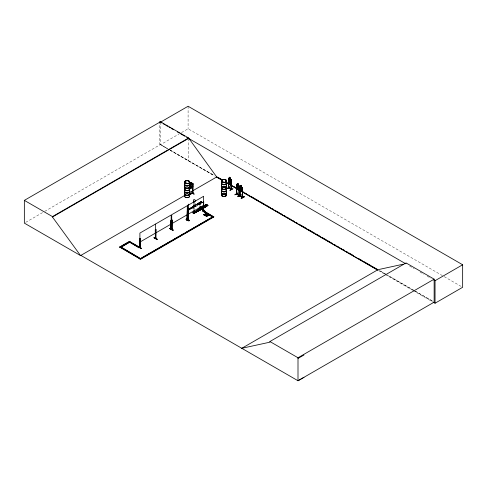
<?xml version="1.0" encoding="UTF-8"?>
<svg xmlns="http://www.w3.org/2000/svg" width="487" height="487" viewBox="0 0 487 487"><rect width="100%" height="100%" fill="white"/><g stroke="black" fill="none" stroke-linecap="round" stroke-linejoin="round"><path stroke-width="0.37" stroke-dasharray="2.44 1.83" d="M188.737 209.647L188.871 206.829A0.919 0.53 60 0 0 189.059 206.403M195.031 206.202L195.202 202.683M195.092 206.165L195.299 201.941M195.281 206.421L193.802 205.587L194.283 205.38M193.516 209.465L193.479 209.483A0.919 0.53 60 0 1 193.613 208.381L193.698 207.383M194.24 205.642C194.38 204.631 194.404 206.007 193.832 205.49M193.613 208.381L193.814 207.316M194.124 205.678L194.496 205.228M193.467 206.336L193.296 205.502L194.088 205.033L194.124 205.733L194.569 205.331L193.802 205.678M198.179 203.578L198.404 203.347M198.179 203.676L199.031 203.444L198.319 203.767M198.513 203.414L199.08 203.736L198.239 203.712M191.093 208.199L190.904 207.876L191.324 207.87M191.251 208.199L191.324 207.809M193.808 206.263L193.808 205.277L194.404 205.252M194.331 205.49L194.258 206.518L193.875 205.234L194.557 205.344M194.039 205.398L195.567 206.458L195.451 205.806L194.66 206.744L193.406 206.038L194.203 205.1M191.464 207.979L191.014 208.113M201.241 201.667L193.589 206.33L201.429 201.709L193.175 206.165L194.879 207.127L202.726 202.495L201.125 201.35C198.221 202.056 204.686 203.736 200.327 201.819M192.785 206.61L188.159 209.276M192.937 206.701L188.402 209.513M193.175 206.165L201.125 201.472L201.533 201.831L193.589 206.33M193.729 207.152L188.603 210.305M193.759 207.17L188.372 210.116M194.678 207.024L194.368 206.829L202.622 202.373M201.143 201.545L202.598 202.361L202.245 202.233M194.654 206.993L194.776 206.336L195.567 205.867M197.503 203.487C201.862 205.404 195.39 203.724 198.294 203.018L199.773 203.974L198.294 203.018M199.006 202.604C203.365 204.516 196.894 202.835 199.798 202.135L201.277 203.085L199.798 202.135M193.461 206.324L201.411 201.63M194.368 206.829L202.324 202.135M202.604 202.19L194.788 206.999M25.665 222.37L44.067 211.742M44.725 211.364L160.491 144.523L167.68 148.675M160.491 122.188L160.491 144.712L178.899 134.089M181.523 132.567L188.098 128.775L443.554 276.263M188.171 209.331L192.87 206.616M188.213 209.404L193.047 206.677M188.359 209.44L193.059 206.725M188.286 210.116L193.649 207.018M188.432 210.201L193.917 207.261M193.771 207.34L194.216 207.736M194.234 205.617L194.088 205.033M167.583 148.73L159.389 144.018L159.389 123.917M170.207 150.24L213.428 175.095L170.298 150.185M386.453 274.595L379.251 270.449L386.434 274.601M414.614 290.788L387.11 274.966L414.54 290.83M415.265 291.159L432.949 301.331M444.217 276.64L462.65 287.287M409.634 266.03L414.193 268.66M420.056 272.044L423.97 274.303M427.227 276.184L431.135 278.442M415.192 291.202L432.84 301.392M160.491 144.712L167.68 148.864M170.298 150.373L214.956 176.154M378.375 270.504L384.304 273.931M384.967 274.309L412.641 290.289M413.299 290.672L432.407 301.703M192.858 206.488L193.832 207.127M194.471 205.264L194.289 205.52M194.258 207.712L194.264 208.759A0.919 0.53 60 0 1 194.563 209.392M193.966 205.557L193.942 203.42M199.293 207.955L199.183 204.205A1.382 0.804 59.5 0 1 199.183 202.61A1.382 0.804 59.5 0 1 200.577 203.396A1.382 0.804 59.5 0 1 200.577 204.99L200.522 205.027A1.382 0.804 59.5 0 0 200.522 203.432A1.382 0.804 59.5 0 0 199.122 202.647A1.382 0.804 59.5 0 0 199.122 204.236M193.972 202.641L194.106 205.611L195.451 206.275L195.451 205.806M192.937 207.565L191.963 207.085M191.927 208.15L190.953 207.669M188.597 138.411L188.597 160.935M188.098 106.251L188.098 128.775M193.296 207.359L192.322 206.798L193.296 207.359M192.402 207.876L191.428 207.316L192.402 207.876M191.391 208.46L190.411 207.9L191.391 208.46"/><path stroke-width="0.73" d="M194.435 209.994L194.264 212.837L193.595 212.344L193.96 212.356L193.522 212.521L193.948 212.314L193.741 213.093L193.643 212.107L193.102 212.417L193.175 212.941M200.51 206.397L200.315 209.252L199.213 208.704L199.804 208.308M187.915 209.075L188.177 209.355L187.988 206.269A0.919 0.53 60 0 1 188.128 205.167L188.451 204.169M193.692 212.326L193.777 212.417M193.863 212.387L193.442 212.265L193.442 212.922M199.579 208.637L199.658 208.247L199.78 208.546M191.75 184.043L190.63 184.372M192.962 183.623L191.744 183.562L192.316 183.812L192.316 185.882L191.726 186.965L190.63 187.331L190.046 186.637L190.046 184.567L190.63 184.001L190.569 182.85L191.768 182.479L191.756 188.067L192.566 187.793L192.968 183.581L192.858 193.29L189.729 194.343L189.699 185.322M192.962 186.6L192.542 187.799L189.753 188.7L190.636 188.445L190.569 182.85M203.463 206.725L204.242 206.439L204.047 206.975M185.766 183.203L185.407 182.935L186.046 182.862M186.004 183.069L185.827 182.777M188.493 181.456L188.493 181.267M196.851 211.37L196.541 211.06M222.888 181.669L222.322 181.998M222.358 181.803L222.888 181.998L222.669 181.584M225.487 180.007L225.688 180.233M199.408 208.783L200.851 209.507L200.735 208.856L199.938 209.794L198.69 209.087L199.615 208.539L199.159 208.284L199.159 209.27C200.607 209.282 198.459 208.217 199.865 208.424M189.741 193.99L192.444 193.071M192.505 192.943L192.913 192.919M138.436 246.726L141.4 248.443L138.296 246.848M157.088 239.385L154.099 237.705L157.07 239.208M170.115 228.476C179.1 233.797 164.107 224.385 173.055 230.162M170.249 228.379L173.202 230.034M186.411 219.071C189.163 219.308 191.811 222.553 186.411 219.071L189.358 220.733M186.551 218.949L189.516 220.66M189.498 220.501L186.564 218.797M229.791 179.971L230.692 179.484L230.083 180.409L230.722 182.089L229.888 180.537C229.468 182.035 228.44 180.872 229.681 180.178L229.079 178.565L229.846 179.971M237.802 186.192L241.455 188.506C240.992 194.733 242.581 188.244 240.499 187.574M241.132 188.061L241.978 187.574L241.369 188.499L242.009 190.18L241.175 188.627C240.742 190.1 239.689 188.956 240.968 188.268L240.365 186.655L241.108 187.97M228.391 181.188L228.689 182.461L230.96 183.757L231.288 182.802M239.306 189.023L238.971 189.979L239.306 189.066M242.605 190.916L242.246 191.848L239.975 190.551L239.707 189.26M193.643 212.107L193.583 212.576M204.869 215.498L204.637 215.175L204.869 215.498L205.173 214.578L206.415 214.414L205.173 214.761L205.216 213.72L204.917 214.627L203.651 214.791L204.917 214.627M206.768 216.593L207.066 215.674L208.314 215.51L207.066 215.857L206.768 216.593L206.774 215.692L205.551 215.698L206.774 215.881L207.115 214.816L207.109 215.704L208.314 215.698M207.115 214.816L206.817 215.729L205.551 215.887M204.637 215.357L204.875 214.597L203.651 214.603M205.447 213.854L205.21 214.609L206.415 214.603M206.537 216.453L206.774 215.881M207.066 215.857L207.346 214.95M193.546 210.974L193.528 212.515M226.954 188.615L229.858 186.789L226.972 188.487M238.259 196.578L237.93 196.578L241.168 194.879L238.094 196.669M228.379 187.885L231.288 189.516L231.288 179.843L228.713 178.041M229.389 178.352L229.389 177.244L229.389 178.425L228.391 178.218L228.701 188.043L228.774 181.955M231.173 188.986L228.701 187.805L231.288 189.187M231.246 189.504L231.124 180.293L231.422 189.473L228.421 187.897M236.719 194.033L236.39 193.753L236.719 193.936M236.39 194.082L239.336 195.756L239.306 186.071L238.338 185.145L238.788 185.809L238.788 187.879L238.307 188.493L237.406 187.976L236.919 186.813L236.919 184.743L237.406 184.652C237.084 181.706 238.04 185.687 236.743 184.202L236.408 184.445L236.42 194.13C236.785 194.021 240.298 195.579 239.111 195.512M239.707 195.658L239.988 195.804M239.951 195.804L239.762 195.555L239.988 196.133L240.061 190.046M242.325 197.478L242.41 188.384L242.709 197.564L242.41 188.384M140.268 238.447L139.909 238.545L140.268 238.447L140.274 247.493C140.262 247.67 139.69 247.055 140.299 247.116M155.347 238.447L155.986 238.058M155.694 229.547L155.377 238.77L155.25 229.687L155.615 229.596L155.323 238.776L155.645 238.587M155.883 238.326L155.663 238.575L155.992 238.399L155.956 229.395M172.118 228.774L171.692 228.847L172.124 228.835M172.021 229.012L171.795 229.261L172.13 229.085L172.094 220.081L171.728 220.173L172.094 220.081M187.458 219.917L187.142 220.404L187.331 211.163L187.27 220.173M188.828 181.267L188.572 181.188M196.851 211.309L196.431 211.303M222.961 181.852L222.279 181.901M154.099 237.705L157.228 239.3L153.977 237.79L154.282 237.626M199.585 208.552L199.323 208.448M155.219 238.387L155.743 238.216M155.609 238.143L155.396 238.746M155.219 238.715L155.517 238.52M155.56 238.514L155.858 229.334M155.639 238.618L155.59 224.014L171.199 215.004L171.065 229.718L171.083 229.365M170.949 229.614L170.949 229.286M187.087 219.972L187.038 220.343L187.434 220.234M188.037 219.418L188.317 219.278M202.909 211.029L212.661 216.94L202.909 211.309L203.73 210.506M203.761 210.804L203.377 210.895M203.73 210.53L203.438 210.761M241.643 186.996L241.643 185.888L240.645 185.352L240.194 188.682L240.675 189.845L241.576 190.356L242.063 189.747L242.063 187.678L241.576 187.032L242.605 187.933L242.605 197.625L239.653 195.957L239.677 186.308L240.645 186.46M239.707 186.338L240.03 186.113M187.824 209.86L187.58 209.221L188.116 208.917L188.213 209.903L187.964 209.051M200.072 210.049L208.01 205.544L206.409 204.522L200.425 208.071L206.409 204.4L207.888 205.24L199.865 210.013M193.369 213.05L198.574 209.867L193.345 213.044L193.029 212.862L194.155 213.501M206.817 204.881L206.409 204.522M198.325 209.824C196.925 209.69 200.242 211.431 197.85 209.988M198.386 209.678L199.445 210.451L193.826 213.324L199.25 210.341M207.815 205.447L207.602 205.185L199.652 209.879L207.687 205.374M199.122 210.274L193.887 213.257M199.938 210.043L200.054 209.392L200.851 208.917M193.911 202.671L193.905 201.155L193.972 202.641M198.574 209.142L198.574 208.552L199.372 208.083L199.372 208.673L198.574 209.142L200.169 210.171M199.092 209.313L199.159 208.284M198.69 209.087L199.487 208.15M202.781 206.537C207.139 208.454 200.674 206.774 203.578 206.068L205.057 207.024L203.578 206.068M204.284 205.654C208.643 207.572 202.178 205.885 205.082 205.185L206.561 206.135L205.082 205.185M205.611 204.869C209.97 206.786 203.505 205.106 206.409 204.4M200.614 208.174L206.506 204.723M206.695 204.68L198.873 209.38M206.056 205.143L198.781 209.404L206.159 205.264M206.123 205.252L198.952 209.507M199.652 209.879L207.499 205.27M207.888 205.24L199.962 210.074M228.671 179.015L228.409 178.863L228.701 188.043M230.327 178.924L231.319 179.843M231.039 189.388L231.124 180.293M231.392 180.446L231.027 180.354M228.689 182.461L230.96 183.757M170.937 220.629L171.302 220.538L171.01 229.718L170.937 220.629L171.302 220.538M188.286 210.609L187.994 219.795L188.025 205.289L203.627 196.279L203.365 210.92M187.172 220.386L187.434 211.224M203.335 210.938L203.627 201.758L203.73 210.859L202.909 211.309M203.463 210.67L213.799 216.94L203.475 210.981L203.73 201.813M228.61 187.696L228.701 187.714M236.712 184.22L238.965 185.504M236.524 185.03L236.785 185.182M237.37 183.489L238.368 184.019L237.406 183.544M229.919 190.35L232.987 188.725L229.943 190.338M236.408 187.416L236.706 188.688L239.007 189.96L236.761 188.646L236.469 187.41M239.038 186.576L239.403 186.673L239.038 186.576L239.056 195.616M239.677 186.308L239.726 189.309L237.936 188.274L237.887 186.85L238.995 188.189C240.213 187.398 240.688 188.932 239.196 188.53L240.097 190.021L238.989 188.646L237.814 188.713L238.77 188.299L237.924 187.252L239.726 188.274M239.988 186.089L242.605 187.933M239.793 186.892L240.061 187.045M241.576 187.032L241.643 185.888M169.805 228.659L172.915 230.248L169.969 228.567M186.101 219.253L188.883 220.836M202.397 209.842L205.179 211.431M187.27 219.844L187.142 220.167M188.025 219.412L188.116 219.856L188.426 219.674L188.39 210.67M171.99 220.021L171.698 229.2L171.728 214.7L187.331 205.691L187.069 220.325M242.678 188.536L242.307 188.445M236.42 193.765L236.719 194.264L236.688 185.237M237.875 193.016L234.825 194.806L237.729 193.108M236.688 194.246L236.816 186.777L237.139 187.629L236.816 187.44M239.434 195.372L236.816 193.972M238.088 196.651L241.004 194.964M242.514 197.278L239.707 195.987M239.988 195.896L242.66 197.192M241.205 198.258L244.267 196.815L241.223 198.282M80.915 255.413L80.599 255.602L24.35 223.125L24.35 200.37L160.491 121.768L188.597 137.991L216.703 176.976L222.614 180.391M160.491 121.768L160.491 122.188L188.098 106.251L462.65 264.764L462.65 287.287L435.043 303.224L433.071 302.08M24.35 200.37L52.456 216.593L188.597 137.991M303.961 377.352L298.001 380.749L80.879 255.395L80.556 255.578L52.456 217.013L188.597 138.411M80.556 255.578L184.549 195.537M189.796 192.505L217.019 176.793M188.773 204.735L188.493 204.254M155.511 224.063L139.909 233.072L139.879 247.573L140.311 247.457M213.799 216.94L140.481 259.273L119.692 246.982L129.445 241.351L139.763 247.311L139.197 247.92L129.445 242.009L139.197 247.639L139.763 247.311M119.692 247.268L128.793 242.009M120.91 247.219L130.011 241.966L131.313 242.715M188.189 208.96L187.58 209.221M187.915 209.733L188.262 209.879M139.909 242.082L155.511 233.072M155.59 233.023L171.199 224.014M171.728 223.71L187.331 214.7M188.025 214.298L203.627 205.289M236.621 186.515L237.583 187.075L237.924 186.083M193.102 212.417L193.716 212.149M195.938 211.09C198.55 212.259 194.806 211.285 196.474 210.78L197.454 211.34M196.955 210.506C199.567 211.675 195.823 210.701 197.491 210.195L198.465 210.761M240.468 190.916L237.553 188.883C238.155 187.72 235.251 187.124 237.613 188.085L237.936 188.828M193.022 212.856L198.386 209.757L193.156 212.935M194.003 213.245L194.538 212.624L194.617 213.062M194.003 212.935L194.617 212.667M199.372 210.366L194.009 213.422L194.082 212.977M237.553 188.883L237.583 186.284M141.875 257.806L172.642 240.042M173.956 239.287L178.534 236.645M179.843 235.885L184.427 233.243M185.736 232.488L212.576 216.989M119.692 246.982L140.481 258.987L213.799 216.66M241.479 348.485L377.942 269.695L403.084 264.228M241.796 348.296L269.901 342.184L269.901 341.533L406.042 262.931L434.148 279.154L434.148 302.147L298.001 380.749L298.001 357.756L434.148 279.154M406.042 263.583L405.726 263.771L186.637 137.279M433.74 279.946L435.043 280.701L462.65 264.764M298.001 358.414L303.961 355.017M192.481 193.284L192.481 184.287L192.876 184.25L192.554 184.36M192.846 193.284L192.803 184.177M204.248 206.817L203.475 206.701L204.315 206.585M203.603 210.421L203.529 210.974M140.11 247.402L140.171 238.393M171.059 229.7L171.04 220.69M155.712 238.557L155.986 238.149M140.055 247.603L140.006 238.606M192.03 192.109L193.948 194.057M192.012 192.097L194.118 194.173L191.878 192.14M190.63 182.893L191.726 182.528M190.63 186.442L191.726 186.077M185.906 183.057L185.979 182.96M192.742 192.852L189.668 193.917M229.389 178.425L228.908 178.522L228.908 180.592L229.389 181.754L230.29 182.266L230.777 181.657L230.777 179.587L230.29 178.942L230.357 177.798L229.359 177.262M192.755 193.187L189.741 194.319M192.572 193.369L192.481 184.287M236.469 184.457L236.512 194.015L239.403 195.683M239.793 189.893L239.793 195.902L242.678 197.533M205.21 214.42L206.415 214.414M203.651 214.791L204.875 214.597M207.109 215.516L208.314 215.51M205.551 215.698L206.817 215.54M202.263 209.891L205.21 211.571M185.967 219.302L188.913 220.976M169.835 228.616L172.775 230.296M222.705 182.053L222.34 181.949M228.506 187.812L228.458 178.23M231.319 189.534L231.282 189.206M203.925 206.896L203.523 206.762M185.444 183.1L185.766 183.173M241.126 195.019L237.93 196.578L240.882 194.879M188.317 219.607L188.122 210.822M172.021 228.683L171.85 229.243L171.826 220.234M240.462 190.88L241.455 191.111M239.294 195.762L239.257 195.403M242.569 197.625L242.325 197.15M199.652 208.582L199.42 208.686M199.092 208.326L200.735 209.325L200.735 208.856M240.675 185.407L241.576 185.924M242.252 191.775L240.03 190.508L239.744 189.273M202.239 209.751L205.344 211.522M138.436 246.605L141.376 248.425L138.411 246.763M160.491 122.188L161.8 122.943M163.108 123.698L164.417 124.453M165.72 125.208L167.68 126.34M168.989 127.095L170.298 127.85M171.607 128.605L173.567 129.737M177.487 132.001L179.447 133.134M180.756 133.888L184.676 136.147M218.334 177.548L222.273 179.825M227.526 182.856L228.841 183.617M230.156 184.372L232.129 185.51M233.443 186.271L234.752 187.032M236.067 187.787L239.726 189.863L240.493 189.753L240.493 188.719L239.726 187.72L237.936 186.685L237.613 187.051L236.591 186.46L236.591 187.568M242.636 191.58L243.95 192.341M245.265 193.095L246.574 193.856M248.547 194.995L249.861 195.75M251.176 196.511L258.402 200.681M260.368 201.819L264.313 204.096M265.622 204.85L270.224 207.505M271.533 208.266L273.505 209.404M274.82 210.159L276.135 210.92M277.45 211.681L279.416 212.813M280.731 213.574L282.046 214.335M284.012 215.467L285.327 216.228M286.642 216.989L288.614 218.127M289.929 218.882L291.238 219.643M292.553 220.398L294.525 221.536M295.84 222.297L297.149 223.052M299.121 224.19L300.436 224.951M301.751 225.706L306.347 228.36M307.662 229.121L314.888 233.291M316.197 234.052L320.799 236.706M322.108 237.461L326.71 240.121M328.019 240.876L329.991 242.015M331.306 242.776L332.621 243.53M333.936 244.291L335.902 245.43M337.217 246.185L338.532 246.946M340.498 248.084L341.813 248.839M343.128 249.6L344.443 250.355M346.415 251.493L347.724 252.254M349.039 253.009L353.635 255.669M358.237 258.323L362.176 260.594M363.491 261.355L371.374 265.902M372.683 266.663L377.285 269.317M225.895 182.284L377.62 269.883M216.271 176.915L221.542 179.959M226.157 182.625L228.135 183.763M229.45 184.524L236.043 188.329M241.972 191.756L377.717 270.127M205.447 214.043L205.216 213.72M193.789 213.069L193.491 212.241M132.61 243.463L139.763 247.597M139.172 257.854L120.825 246.982L140.481 258.615M269.901 341.533L298.001 357.756M192.907 183.617C192.462 182.522 188.25 185.048 190.594 183.976M228.811 187.97L228.567 187.483M188.067 209.337L188.116 208.917M193.698 212.417L193.583 210.95M239.014 195.604L239.141 189.522M228.458 181.182L228.744 182.418M435.043 280.701L435.043 303.224M242.544 187.952L242.544 190.91M239.957 187.105L239.988 196.133M239.269 186.089L239.269 189.041M238.368 184.019L238.307 185.163M231.258 179.861L231.258 182.82M213.233 216.612L139.915 258.944M194.538 212.624L194.538 212.935M193.181 212.46L193.181 212.77M191.708 182.503L191.708 183.617M159.389 121.683L159.389 123.174M130.011 241.966L120.259 247.597M52.456 216.593L52.456 217.013M226.236 184.92A2.618 1.51 0 0 1 223.971 187.185A2.618 1.51 0 0 1 221.707 184.92M226.199 185.072A2.575 1.485 0 0 1 223.971 187.306A2.575 1.485 0 0 1 221.737 185.072M226.199 187.014A2.575 1.485 0 0 1 223.971 189.248A2.575 1.485 0 0 1 221.737 187.014M226.199 187.16A2.569 1.485 0 0 1 223.971 189.382A2.569 1.485 0 0 1 221.743 187.16M226.236 182.43A2.618 1.51 0 0 1 223.971 184.701A2.618 1.51 0 0 1 221.707 182.43M226.205 184.658A2.581 1.491 0 0 1 223.971 186.892A2.581 1.491 0 0 1 221.737 184.658M226.205 182.588A2.581 1.491 0 0 1 223.971 184.823A2.581 1.491 0 0 1 221.737 182.588M226.236 184.792A2.618 1.51 0 0 1 223.971 187.057A2.618 1.51 0 0 1 221.707 184.792M226.236 182.302A2.618 1.51 0 0 1 223.971 184.573A2.618 1.51 0 0 1 221.707 182.302M226.199 182.175A2.575 1.485 0 0 1 223.971 184.403A2.575 1.485 0 0 1 221.737 182.175M226.236 192.006A2.618 1.51 0 0 1 223.971 194.27A2.618 1.51 0 0 1 221.707 192.006M226.199 192.158A2.575 1.485 0 0 1 223.971 194.392A2.575 1.485 0 0 1 221.737 192.158M226.199 194.1A2.575 1.485 0 0 1 223.971 196.334A2.575 1.485 0 0 1 221.737 194.1M226.199 187.385A2.575 1.485 0 0 1 223.971 189.613A2.575 1.485 0 0 1 221.737 187.385M226.212 194.155A2.587 1.491 0 0 1 223.971 196.395A2.587 1.491 0 0 1 221.731 194.155M226.205 194.246A2.581 1.491 0 0 1 223.971 196.48A2.581 1.491 0 0 1 221.737 194.246M226.212 187.258A2.587 1.491 0 0 1 223.971 189.498A2.587 1.491 0 0 1 221.731 187.258M226.236 189.516A2.618 1.51 0 0 1 223.971 191.787A2.618 1.51 0 0 1 221.707 189.516M226.205 191.744A2.581 1.491 0 0 1 223.971 193.978A2.581 1.491 0 0 1 221.737 191.744M226.199 189.674A2.575 1.485 0 0 1 223.971 191.902A2.575 1.485 0 0 1 221.737 189.674M226.236 191.878A2.618 1.51 0 0 1 223.971 194.143A2.618 1.51 0 0 1 221.707 191.878M226.236 189.388A2.618 1.51 0 0 1 223.971 191.659A2.618 1.51 0 0 1 221.707 189.388M226.199 189.26A2.575 1.485 0 0 1 223.971 191.488A2.575 1.485 0 0 1 221.737 189.26M189.662 186.478A2.618 1.51 0 0 1 186.789 188.366A2.618 1.51 0 0 1 184.865 186.113M189.626 186.631A2.581 1.491 0 0 1 186.795 188.493A2.581 1.491 0 0 1 184.896 186.265M189.613 188.566A2.569 1.485 0 0 1 186.795 190.423A2.569 1.485 0 0 1 184.908 188.207M189.626 188.713A2.581 1.491 0 0 1 186.795 190.575A2.581 1.491 0 0 1 184.896 188.353M189.662 183.995A2.618 1.51 0 0 1 186.789 185.882A2.618 1.51 0 0 1 184.865 183.629M189.626 186.211A2.581 1.491 0 0 1 186.795 188.073A2.581 1.491 0 0 1 184.896 185.851M189.626 184.141A2.581 1.491 0 0 1 186.795 186.004A2.581 1.491 0 0 1 184.896 183.782M189.662 186.351A2.618 1.51 0 0 1 186.789 188.238A2.618 1.51 0 0 1 184.865 185.985M189.662 183.867A2.618 1.51 0 0 1 186.789 185.754A2.618 1.51 0 0 1 184.865 183.502M189.626 183.727A2.581 1.491 0 0 1 186.795 185.59A2.581 1.491 0 0 1 184.896 183.368M189.662 193.564A2.618 1.51 0 0 1 186.789 195.451A2.618 1.51 0 0 1 184.865 193.199M189.626 193.716A2.581 1.491 0 0 1 186.795 195.579A2.581 1.491 0 0 1 184.896 193.351M189.705 196.036A2.569 1.485 0 0 1 186.466 197.472A2.569 1.485 0 0 1 184.908 195.293M189.699 189.321A2.563 1.479 0 0 1 186.466 190.752A2.563 1.479 0 0 1 184.908 188.585M189.626 195.798A2.581 1.491 0 0 1 186.795 197.661A2.581 1.491 0 0 1 184.896 195.439M189.632 188.816A2.587 1.491 0 0 1 186.795 190.679A2.587 1.491 0 0 1 184.89 188.457M189.662 191.081A2.618 1.51 0 0 1 186.789 192.968A2.618 1.51 0 0 1 184.865 190.715M189.62 193.296A2.575 1.485 0 0 1 186.795 195.159A2.575 1.485 0 0 1 184.902 192.937M189.626 191.227A2.581 1.491 0 0 1 186.795 193.089A2.581 1.491 0 0 1 184.896 190.867M189.662 193.436A2.618 1.51 0 0 1 186.789 195.324A2.618 1.51 0 0 1 184.865 193.071M189.662 190.953A2.618 1.51 0 0 1 186.789 192.84A2.618 1.51 0 0 1 184.865 190.587M189.626 190.813A2.581 1.491 0 0 1 186.795 192.675A2.581 1.491 0 0 1 184.896 190.454M193.844 201.186A1.382 0.804 59.5 0 1 194.161 199.53A1.382 0.804 59.5 0 1 195.524 201.344M238.746 188.28L237.9 186.764C237.516 188.299 236.432 187.075 237.699 186.399L237.09 184.792L237.887 186.259C238.24 184.792 239.391 186.04 238.094 186.637L238.746 188.28M244.133 196.705L241.205 198.44L244.139 196.73M191.531 182.777L190.825 183.386L191.531 182.777M230.132 177.925L229.554 177.597L230.132 178.297L230.132 177.925M230.29 179.313L229.389 178.796L229.389 180.866L230.29 181.377L230.29 179.313M238.143 184.153L237.565 183.818L238.143 184.518L238.143 184.153M241.418 186.016L240.84 185.687L241.418 186.387L241.418 186.016M238.307 185.535L237.406 185.023L237.406 187.093L238.307 187.605L238.307 185.535M241.576 187.398L240.675 186.886L240.675 188.956L241.576 189.467L241.576 187.398M222.681 182.132A2.587 1.491 0 0 0 226.558 180.835A2.587 1.491 0 0 0 222.681 179.545A2.587 1.491 0 0 0 222.681 182.132M222.687 182.333A2.569 1.485 0 0 0 226.54 181.048A2.569 1.485 0 0 0 222.687 179.764A2.569 1.485 0 0 0 222.687 182.333M222.681 182.211A2.587 1.491 0 0 0 226.558 180.921A2.587 1.491 0 0 0 222.681 179.624A2.587 1.491 0 0 0 222.681 182.211M185.845 183.313A2.569 1.485 0 0 0 189.705 182.028A2.569 1.485 0 0 0 185.845 180.744A2.569 1.485 0 0 0 185.845 183.313M185.851 183.52A2.563 1.479 0 0 0 189.699 182.235A2.563 1.479 0 0 0 185.851 180.957A2.563 1.479 0 0 0 185.851 183.52M185.839 183.404A2.587 1.491 0 0 0 189.717 182.108A2.587 1.491 0 0 0 185.839 180.817A2.587 1.491 0 0 0 185.839 183.404"/></g></svg>
